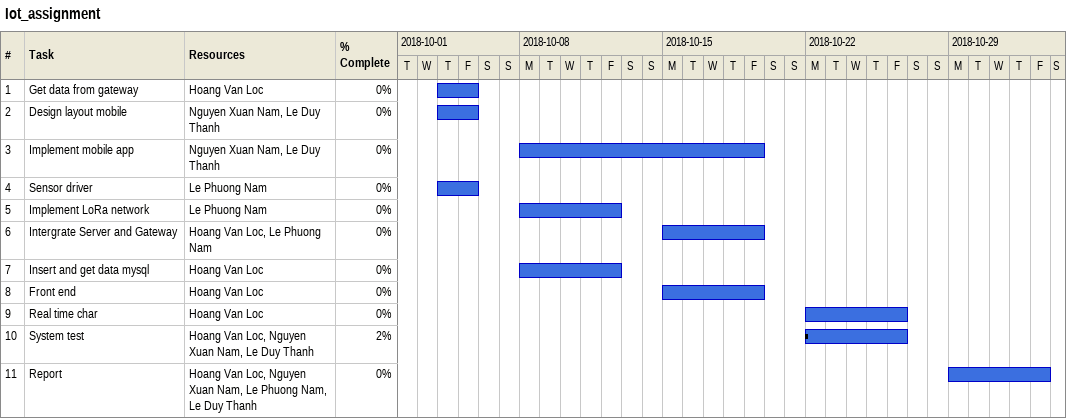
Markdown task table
Iot_assignment

| ID | Task | Start | Finish | Resources | % complete |
|---|---|---|---|---|---|
| 1 | Get data from gateway | 2018-10-04 | 2018-10-05 | Hoang Van Loc | 0 |
| 2 | Design layout mobile | 2018-10-04 | 2018-10-05 | Nguyen Xuan Nam, Le Duy Thanh | 0 |
| 3 | Implement mobile app | 2018-10-08 | 2018-10-19 | Nguyen Xuan Nam, Le Duy Thanh | 0 |
| 4 | Sensor driver | 2018-10-04 | 2018-10-05 | Le Phuong Nam | 0 |
| 5 | Implement LoRa network | 2018-10-08 | 2018-10-12 | Le Phuong Nam | 0 |
| 6 | Intergrate Server and Gateway | 2018-10-15 | 2018-10-19 | Hoang Van Loc, Le Phuong Nam | 0 |
| 7 | Insert and get data mysql | 2018-10-08 | 2018-10-12 | Hoang Van Loc | 0 |
| 8 | Front end | 2018-10-15 | 2018-10-19 | Hoang Van Loc | 0 |
| 9 | Real time char | 2018-10-22 | 2018-10-26 | Hoang Van Loc | 0 |
| 10 | System test | 2018-10-22 | 2018-10-26 | Hoang Van Loc, Nguyen Xuan Nam, Le Duy Thanh | 2 |
| 11 | Report | 2018-10-29 | 2018-11-02 | Hoang Van Loc, Nguyen Xuan Nam, Le Phuong Nam, Le Duy Thanh | 0 |
